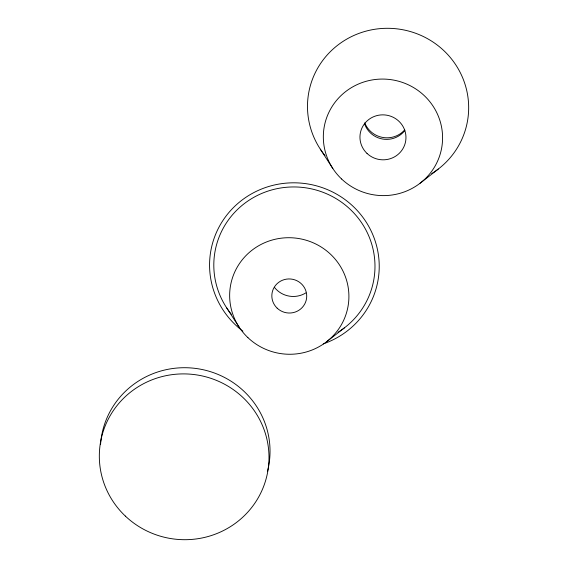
<?xml version="1.0" encoding="UTF-8"?>
<svg xmlns="http://www.w3.org/2000/svg" width="568" height="568" viewBox="0 0 568 568"><rect width="100%" height="100%" fill="white"/><g stroke="black" fill="none" stroke-linecap="round" stroke-linejoin="round"><path stroke-width="0.85" d="M420.1 183.215L438.276 169.058M326.415 341.865L344.599 327.708M320.324 149.171L332.827 168.504M226.646 307.82L239.142 327.147M100.55 444.63A84.888 82.843 9.6 0 1 198.168 368.788A84.888 82.843 9.6 0 1 267.549 471.17M242.891 331.172A84.888 82.843 9.6 0 1 237.956 203.379A84.888 82.843 9.6 0 1 367.262 223.835A84.888 82.843 9.6 0 1 323.256 343.889M231.353 314.267A80.642 78.703 9.6 0 1 246.327 202.116A80.642 78.703 9.6 0 1 360.652 221.392A80.642 78.703 9.6 0 1 338.031 332.259M305.861 292.896A23.593 23.025 9.6 0 1 274.642 287.628M325.031 155.618A80.642 78.703 9.6 0 1 340.012 43.466A80.642 78.703 9.6 0 1 454.336 62.743A80.642 78.703 9.6 0 1 431.715 173.609M404.743 129.838A23.593 23.025 9.6 0 1 364.77 122.88M404.835 130.505A23.018 22.464 9.6 0 1 382.477 139.011A23.018 22.464 9.6 0 1 364.429 123.327M125.336 516.071A84.888 82.843 9.6 0 0 266.506 477.361A84.888 82.843 9.6 0 0 160.637 376.967A84.888 82.843 9.6 0 0 125.336 516.071M247.925 337.648A59.668 58.234 9.6 0 0 347.162 310.44A59.668 58.234 9.6 0 0 272.739 239.874A59.668 58.234 9.6 0 0 247.925 337.648M277.177 308.175A17.459 17.04 9.6 0 0 306.209 300.216A17.459 17.04 9.6 0 0 284.433 279.57A17.459 17.04 9.6 0 0 277.177 308.175M341.609 179.005A59.668 58.234 9.6 0 0 440.839 151.791A59.668 58.234 9.6 0 0 366.424 81.224A59.668 58.234 9.6 0 0 341.609 179.005M367.006 153.41A23.018 22.464 9.6 0 0 405.289 142.916A23.018 22.464 9.6 0 0 376.577 115.687A23.018 22.464 9.6 0 0 367.006 153.41"/></g></svg>
